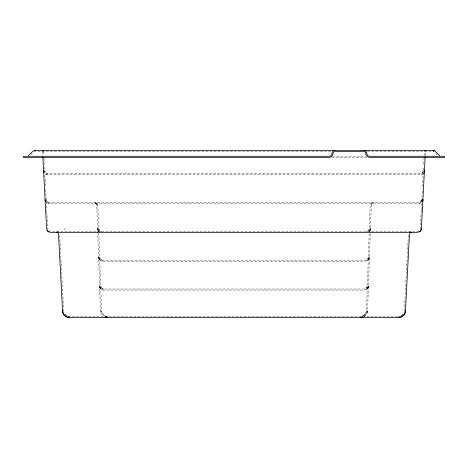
<?xml version="1.0" encoding="UTF-8"?>
<svg xmlns="http://www.w3.org/2000/svg" width="468" height="468" viewBox="0 0 468 468"><rect width="100%" height="100%" fill="white"/><g stroke="black" fill="none" stroke-linecap="round" stroke-linejoin="round"><path stroke-width="0.35" stroke-dasharray="2.34 1.75" d="M366.473 310.834C366.409 313.355 364.513 315.736 362.01 316.216L362.946 315.947L360.758 316.403C363.747 316.444 366.438 313.823 366.473 310.834L370.165 205.23L370.872 203.434L373.049 202.445L372.557 202.486M364.279 316.479L366.807 313.759L367.555 310.869L370.305 232.157M370.328 231.484L371.264 205.054L371.873 203.96L373.049 203.527L371.686 204.147L371.241 205.271M404.364 310.933L408.394 234.029M421.264 210.477L420.317 228.559L419.878 229.94M421.299 209.752L422.364 189.499M422.51 186.732L423.54 167.076M423.686 164.291L423.99 158.395M424.143 155.534L424.441 151.41M425.225 155.592L425.424 151.878L425.775 151.597M369.34 228.688L368.439 230.513L366.467 231.297L368.287 230.648L369.24 229.209M368.275 257.891C368.41 256.248 368.661 260.003 365.461 260.144L102.539 260.144L100.567 259.366L99.655 257.359L100.719 259.5L102.539 260.144M367.321 286.387L366.426 288.212L364.449 288.996L103.551 288.996L101.574 288.212L100.667 286.211L101.152 287.738L100.977 287.422M370.404 228.864L370.434 228.548L369.907 230.385L368.749 231.654M369.422 257.4L368.217 260.114L365.461 261.226L102.539 261.226L100.684 260.764M99.585 286.246L99.953 287.797L99.585 286.246C99.631 288.329 101.34 290.02 103.551 290.072L364.449 290.072L366.736 289.353L367.889 288.083L368.415 286.246L368.304 287.071M423.324 171.048L422.306 172.926L420.457 173.599L47.543 173.599L45.531 172.78L44.659 170.861L45.741 172.967L47.543 173.599M369.351 228.513L369.281 229.039M368.345 257.359L368.334 257.535M370.434 228.548L369.626 230.812L369.907 230.385M368.415 286.246L368.047 287.797L368.31 287.036M367.573 310.922L367.433 312.074L367.555 310.869M423.306 171.171L423.341 170.861L423.253 171.423M369.398 257.71L368.62 259.658L368.895 259.237M368.392 286.562L367.608 288.51L367.889 288.083M421.791 200.047L420.79 201.778L418.948 202.445L49.052 202.445C46.8 202.644 45.952 199.543 46.309 200.444M421.732 200.322L421.797 199.994M367.479 311.676L366.263 314.642L364.525 316.321M404.054 312.519L404.288 311.6M404.153 312.209L404.235 311.899M421.762 200.193L420.75 201.813L418.948 202.445M368.228 258.061L367.263 259.506L365.461 260.144M367.222 286.907L366.274 288.346L364.449 288.996M423.207 171.592L422.259 172.967L420.457 173.599M421.463 200.971L421.358 201.146M369.726 230.671L368.673 231.701M368.714 259.524L367.316 260.764L365.461 261.226M367.708 288.37L366.309 289.616L364.449 290.072M402.813 314.578L403.24 314.063M403.123 314.215L401.936 315.315M423.593 173.142L422.2 174.271L420.457 174.681L47.543 174.681L45.712 174.231L44.524 173.289M423.476 173.289L422.288 174.231L420.457 174.681M30.865 154.674L32.397 153.147M402.205 315.134L402.691 314.689M401.784 315.444L402.322 315.04M409.88 231.654L411.278 231.297M418.831 230.935L417.433 231.297L50.567 231.297L49.169 230.935M33.871 151.796L330.894 151.597M68.176 316.263L400.198 316.157M399.935 316.245L398.601 316.403M418.948 203.527L421.68 202.439L418.948 203.527L49.052 203.527L46.285 202.404L49.052 203.527M367.351 151.597L434.128 151.796M332.719 156.289L366.356 156.289M331.549 157.371L367.087 157.371M95.057 203.533L96.168 204.001L96.736 205.066M69.399 316.403L67.802 316.157M47.543 174.681L45.8 174.271L44.407 173.142M102.539 261.226L99.783 260.114L98.578 257.4L98.947 258.944L98.602 257.71M103.551 290.072L101.784 289.663L100.292 288.37M42.225 151.597L42.576 151.878L42.775 155.592M49.052 202.445L47.25 201.813L46.238 200.193M56.722 231.297L58.12 231.654M103.551 288.996L102.135 288.621L101.082 287.609M95.162 203.539L96.314 204.147L96.759 205.271L100.444 310.869L101.304 313.958L103.475 316.321M68.112 316.239L68.427 316.321M64.876 314.215L66.064 315.315M99.321 231.707L98.134 230.461L97.566 228.548L97.941 230.098L97.677 229.338M100.333 260.553L99.28 259.524M65.678 315.04L66.216 315.444M99.245 231.648L98.274 230.671M65.321 314.689L65.795 315.134M435.603 153.147L437.135 154.674M64.76 314.063L65.187 314.578M98.66 228.688L99.713 230.648L101.533 231.297C99.672 232.274 98.204 227.647 98.76 229.209M98.093 230.385L98.368 230.806L97.596 228.864M99.099 259.237L99.374 259.658L98.608 257.792M100.38 288.51L99.608 286.562M45.127 172.294L45.022 172.119M99.058 229.887L98.964 229.724M100.064 258.74L99.971 258.57M48.122 229.94L47.683 228.559L46.812 211.922M63.765 311.899L63.946 312.519M43.559 151.41L43.857 155.534M44.793 171.592L44.676 171.048M99.772 258.061L99.725 257.891M100.778 286.913L100.678 286.387M63.712 311.6L63.864 312.261M100.69 312.466L100.444 310.869M46.203 199.994L46.268 200.322M97.683 229.373L97.566 228.548M98.719 229.039L98.649 228.513M99.666 257.535L99.655 257.359M97.835 205.23L97.128 203.434L94.951 202.445L96.958 203.252L97.835 205.23L101.527 310.834C101.568 313.823 104.259 316.444 107.242 316.403L105.288 316.07L107.289 316.403C104.282 316.462 101.574 313.841 101.527 310.834M98.578 257.4L98.613 257.815M59.682 235.48L63.636 310.933M44.01 158.395L44.314 164.291M44.46 167.076L45.49 186.732M45.636 189.499L46.777 211.203M367.152 287.381L367.029 287.867L367.152 287.381M370.323 229.338L370.059 230.092L370.323 229.338M365.444 313.888L364.595 314.894L365.444 313.888M64.549 228.899L64.116 229.332L64.549 228.899M401.105 315.812L400.795 315.964L401.398 315.678L401.105 315.812M433.59 151.62L433.292 151.597L433.59 151.62M67.193 315.941L66.602 315.678L67.205 315.964M44.694 171.2L44.659 170.861L44.694 171.171"/><path stroke-width="0.7" d="M56.722 232.38L58.073 232.982L58.523 234.088L62.554 310.992C62.665 314.519 65.865 317.556 69.399 317.485L398.601 317.485C402.135 317.556 405.335 314.519 405.446 310.992L409.477 234.088L409.927 232.982L411.278 232.38M425.149 157.002L421.393 228.618L420.165 231.286L417.433 232.38L49.965 232.333L47.432 230.841L46.607 228.618L42.851 157.002M424.388 171.229L424.417 170.919L424.178 172.095L424.417 170.919L424.377 171.311M422.879 200.082L422.908 199.766L422.826 200.392M422.908 199.766L422.867 200.164M405.446 310.992C405.323 314.11 402.819 316.93 399.719 317.386M421.153 229.794L421.317 229.215M422.411 201.492L422.662 200.942L422.358 201.585M420.902 230.338L420.165 231.286M424.698 151L425.775 150.515M28.226 155.739L32.994 151.07L34.69 150.515L433.31 150.515L435.006 151.07L439.774 155.739M419.176 231.97L419.697 231.666M363.086 317.058L360.711 317.485L362.922 317.117M400.187 317.298L398.601 317.485M34.24 150.55L34.69 150.515M104.914 317.058L107.242 317.485M69.399 317.485C65.865 317.556 62.671 314.519 62.554 310.992M42.225 150.515L43.302 151M105.686 317.292L106.482 317.433M67.813 317.298L68.281 317.386M48.303 231.666L48.818 231.97M47.835 231.286L47.098 230.338M45.683 201.655L45.326 200.93L45.589 201.492M43.623 171.364L43.582 170.919L43.816 172.078L43.612 171.229M45.133 200.164L45.092 199.766M45.121 200.082L45.174 200.392M334.825 150.515A2.884 2.884 0 0 0 331.947 153.252L331.929 153.551A2.884 2.884 0 0 1 329.045 156.289L23.4 156.289L23.4 157.371L329.045 157.371A3.966 3.966 0 0 0 333.011 153.609L333.023 153.305A1.802 1.802 0 0 1 334.825 151.597L363.969 151.597A1.802 1.802 0 0 1 365.093 151.995L365.315 152.205A1.802 1.802 0 0 1 365.724 153.007L365.865 154.206A3.96 3.96 0 0 0 369.749 157.365L444.6 157.371L444.6 156.289L369.749 156.289A2.878 2.878 0 0 1 367.947 155.657L367.298 154.931A2.878 2.878 0 0 1 366.871 153.557L366.637 152.305L365.771 151.152A2.89 2.89 0 0 0 363.969 150.515M422.645 201L422.516 201.298L422.645 201M433.707 150.55L433.292 150.515L434.199 150.661L433.707 150.55"/></g></svg>
